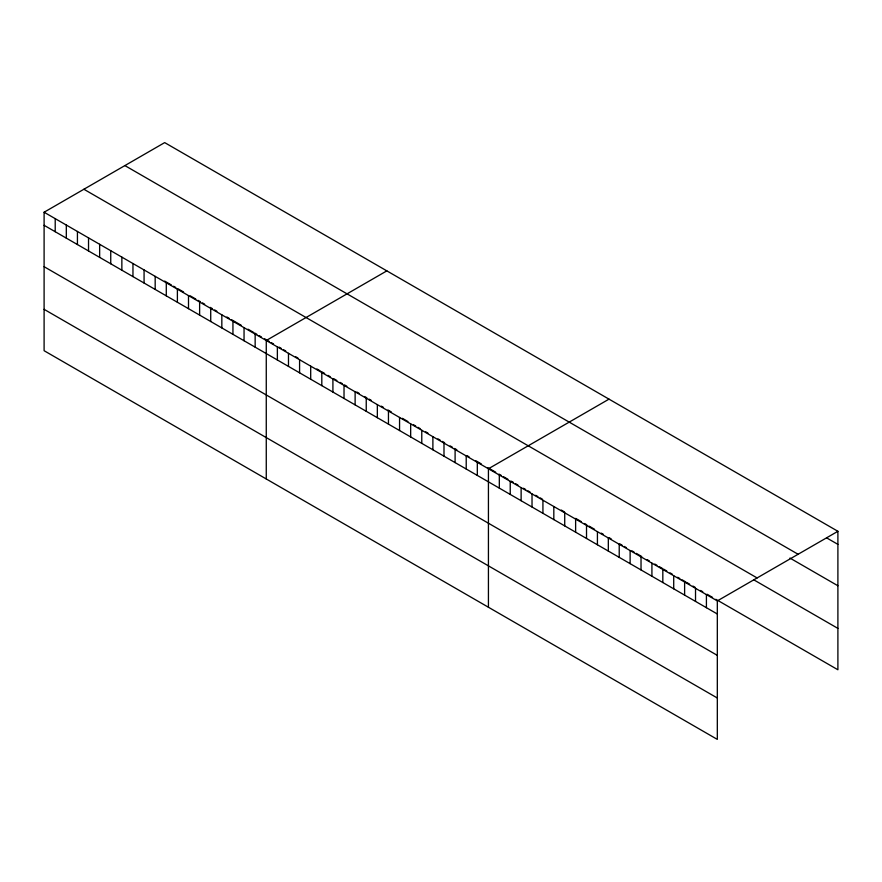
<?xml version="1.0" encoding="UTF-8"?>
<svg xmlns="http://www.w3.org/2000/svg" width="882" height="882" viewBox="0 0 882 882"><rect width="100%" height="100%" fill="white"/><g stroke="black" fill="none" stroke-linecap="round" stroke-linejoin="round"><path stroke-width="1.32" d="M44.1 212.231L717.32 600.907L717.32 739.392L44.1 350.705L44.1 212.231L164.68 142.608L837.9 531.295L837.9 669.769L715.82 599.286M386.845 270.873L266.265 340.496L266.265 478.97M609.01 399.138L488.43 468.761L488.43 607.235M717.32 600.907L837.9 531.295M826.996 538.086L837.9 544.37M124.891 165.584L798.111 554.271M789.941 558.063L837.9 585.758M83.889 189.255L757.109 577.942M753.967 579.937L837.9 628.392M164.68 281.093L171.34 284.941M173.567 286.22L175.783 287.499M178.01 288.789L183.566 291.997M190.225 295.845L195.782 299.042M198.009 300.332L200.225 301.611M202.452 302.89L204.668 304.18M210.225 307.388L212.441 308.667M214.668 309.946L216.884 311.236M226.883 317.002L229.111 318.292M231.327 319.571L241.326 325.337M247.996 329.184L253.542 332.393M254.655 333.032L256.882 334.322M259.099 335.601L261.326 336.88M264.655 338.809L269.098 341.378M271.314 342.657L273.541 343.936M279.098 347.144L281.314 348.434M283.541 349.713L285.757 350.992M295.757 356.769L297.973 358.048M316.858 368.952L320.199 370.87M321.302 371.52L324.642 373.439M327.972 375.368L330.188 376.647M333.528 378.576L336.858 380.495M340.187 382.424L342.414 383.703M344.63 384.982L346.858 386.272M356.846 392.038L359.073 393.317M364.63 396.525L366.846 397.815M369.073 399.094L371.289 400.373M381.289 406.15L383.505 407.429M387.959 409.998L391.288 411.916M402.39 418.333L407.947 421.541M413.504 424.749L415.72 426.028M417.947 427.307L420.163 428.597M425.719 431.805L427.946 433.084M437.935 438.85L440.162 440.14M442.378 441.419L444.605 442.709M450.162 445.906L452.378 447.196M454.605 448.475L456.821 449.754M466.821 455.531L469.048 456.81M475.707 460.658L481.263 463.866M487.922 467.714L495.706 472.201M499.036 474.13L501.252 475.409M503.479 476.699L507.922 479.257M511.251 481.186L513.478 482.465M515.694 483.744L517.921 485.034M523.478 488.242L525.694 489.521M527.921 490.8L530.137 492.09M535.694 495.287L537.91 496.577M540.137 497.856L542.353 499.135M561.239 510.039L564.568 511.968M575.681 518.384L581.238 521.582M584.568 523.511L586.784 524.79M589.011 526.08L594.567 529.277M601.226 533.125L603.453 534.415M609.01 537.623L611.182 538.88M619.903 543.907L622.086 545.175M624.269 546.432L626.441 547.689M631.898 550.831L634.07 552.088M636.253 553.356L641.699 556.498M647.156 559.64L649.339 560.908M654.786 564.05L656.969 565.307M659.141 566.564L662.415 568.449M663.507 569.088L666.77 570.974M670.044 572.859L672.227 574.116M677.674 577.269L679.857 578.526M682.029 579.783L685.303 581.668M686.394 582.296L689.658 584.182M692.932 586.078L695.115 587.335M700.562 590.477L702.745 591.734M707.099 594.259L712.557 597.401M44.1 225.307L717.32 613.993M44.1 266.695L717.32 655.37M44.1 309.328L717.32 698.004M706.416 594.611L706.416 607.698M695.523 588.327L695.523 601.403M684.619 582.032L684.619 595.107M673.716 575.737L673.716 588.823M662.823 569.441L662.823 582.528M651.919 563.157L651.919 576.233M641.027 556.862L641.027 569.937M630.123 550.566L630.123 563.642M619.219 544.271L619.219 557.358M608.326 537.976L608.326 551.063M597.423 531.692L597.423 544.767M586.519 525.396L586.519 538.472M575.626 519.101L575.626 532.177M564.723 512.806L564.723 525.893M553.819 506.511L553.819 519.597M542.926 500.226L542.926 513.302M532.022 493.931L532.022 507.007M521.13 487.636L521.13 500.722M510.226 481.34L510.226 494.427M499.322 475.056L499.322 488.132M477.316 462.344L477.316 475.42M466.214 455.928L466.214 469.015M455.101 449.522L455.101 462.598M443.988 443.106L443.988 456.181M432.886 436.689L432.886 449.776M421.772 430.284L421.772 443.359M410.67 423.867L410.67 436.943M399.557 417.451L399.557 430.537M388.455 411.034L388.455 424.121M377.342 404.629L377.342 417.704M366.239 398.212L366.239 411.299M355.126 391.795L355.126 404.882M344.024 385.39L344.024 398.466M332.911 378.973L332.911 392.049M321.809 372.557L321.809 385.643M310.696 366.151L310.696 379.227M299.582 359.735L299.582 372.81M288.48 353.318L288.48 366.405M277.367 346.913L277.367 359.988M255.152 334.08L255.152 347.166M244.049 327.663L244.049 340.75M232.936 321.257L232.936 334.333M221.834 314.841L221.834 327.917M210.721 308.424L210.721 321.511M199.619 302.019L199.619 315.095M188.505 295.602L188.505 308.678M177.392 289.186L177.392 302.272M166.29 282.78L166.29 295.856M155.177 276.364L155.177 289.439M144.075 269.947L144.075 283.034M132.962 263.531L132.962 276.617M121.859 257.125L121.859 270.201M110.746 250.709L110.746 263.784M99.644 244.292L99.644 257.379M88.531 237.886L88.531 250.962M77.429 231.47L77.429 244.546M66.315 225.053L66.315 238.14M55.213 218.648L55.213 231.723"/></g></svg>
